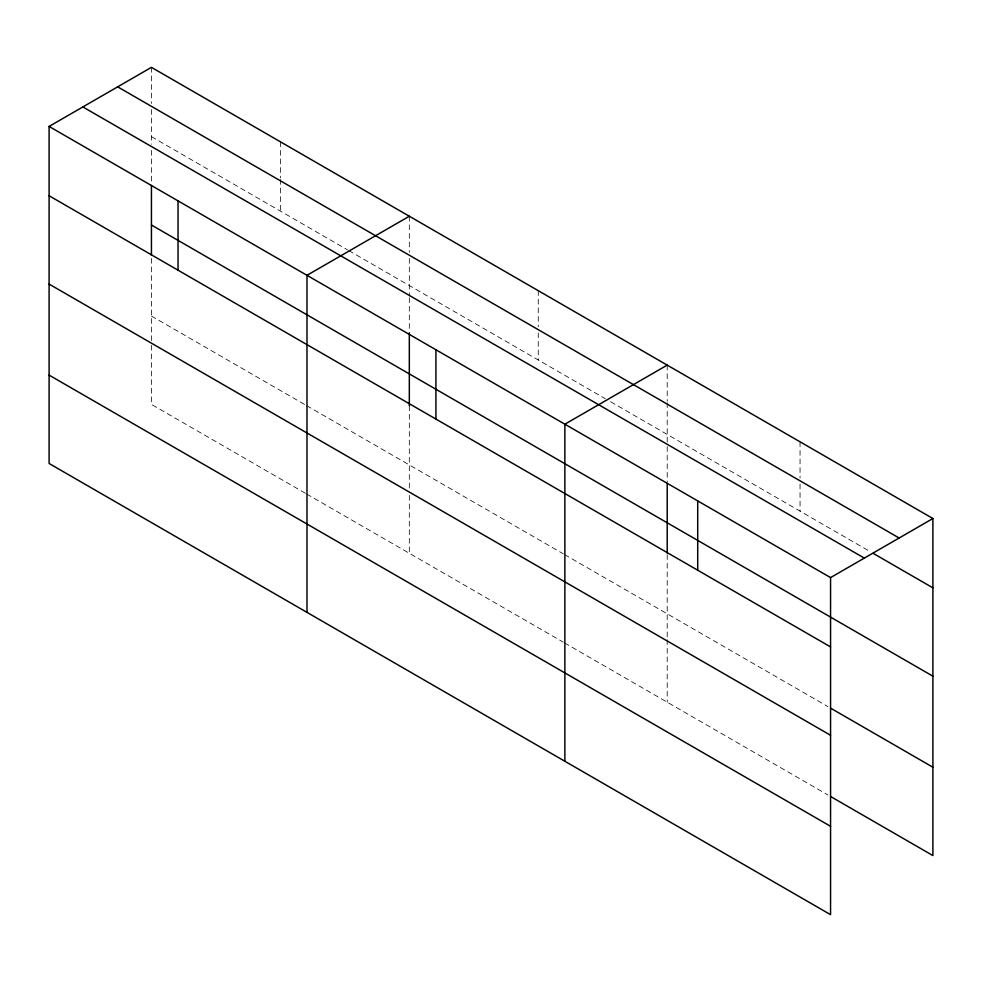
<?xml version="1.0" encoding="UTF-8"?>
<svg xmlns="http://www.w3.org/2000/svg" width="982" height="982" viewBox="0 0 982 982"><rect width="100%" height="100%" fill="white"/><g stroke="black" fill="none" stroke-linecap="round" stroke-linejoin="round"><path stroke-width="0.74" stroke-dasharray="4.91 3.68" d="M151.437 136.658L347.481 249.845M348.794 250.606L605.366 398.729M610.632 401.773L870.457 551.786M151.437 316.044L305.377 404.928M306.691 405.676L563.263 553.811M564.576 554.572L827.949 706.623M305.377 493.271L151.437 404.4L151.437 343.467M306.691 494.032L563.263 642.167M564.576 642.928L827.949 794.978M800.048 441.814L800.048 477.988M800.048 484.016L800.048 511.131M667.208 365.12L667.208 401.282M667.208 402.792L667.208 445.092M667.208 446.626L667.208 481.659M667.208 554.646L667.208 638.19M667.208 639.712L667.208 702.179M538.259 290.672L538.259 326.834M538.259 332.861L538.259 359.989M409.322 216.236L409.322 252.399M409.322 258.426L409.322 296.208M409.322 297.73L409.322 331.253M409.322 405.762L409.322 489.306M409.322 495.394L409.322 553.283M280.373 141.789L280.373 177.951M280.373 179.46L280.373 211.105M151.437 67.341L151.437 103.503M151.437 109.542L151.437 144.28M151.437 150.369L151.437 182.357M151.437 258.389L151.437 341.945"/><path stroke-width="1.47" d="M49.1 126.433L830.563 577.6L830.563 914.659L49.1 463.479L49.1 126.433L151.437 67.341L932.9 518.521L932.9 855.567L830.612 796.512M409.322 216.236L306.985 275.316L306.985 612.375M667.208 365.12L564.871 424.199L564.871 761.259M830.563 577.6L932.9 518.521M117.668 86.846L899.131 538.013M873.121 553.32L932.9 587.837M82.869 106.928L864.332 558.107M151.437 225.013L932.9 676.193M49.1 195.749L830.563 646.917M830.612 708.157L932.9 767.224M49.1 284.093L830.563 735.273M49.1 375.124L830.563 826.304M697.711 500.906L697.711 570.223M667.208 483.181L667.208 553.136M435.922 349.764L435.922 419.068M409.322 332.775L409.322 405.762M178.037 200.868L178.037 270.185M151.437 185.402L151.437 255.357"/></g></svg>
